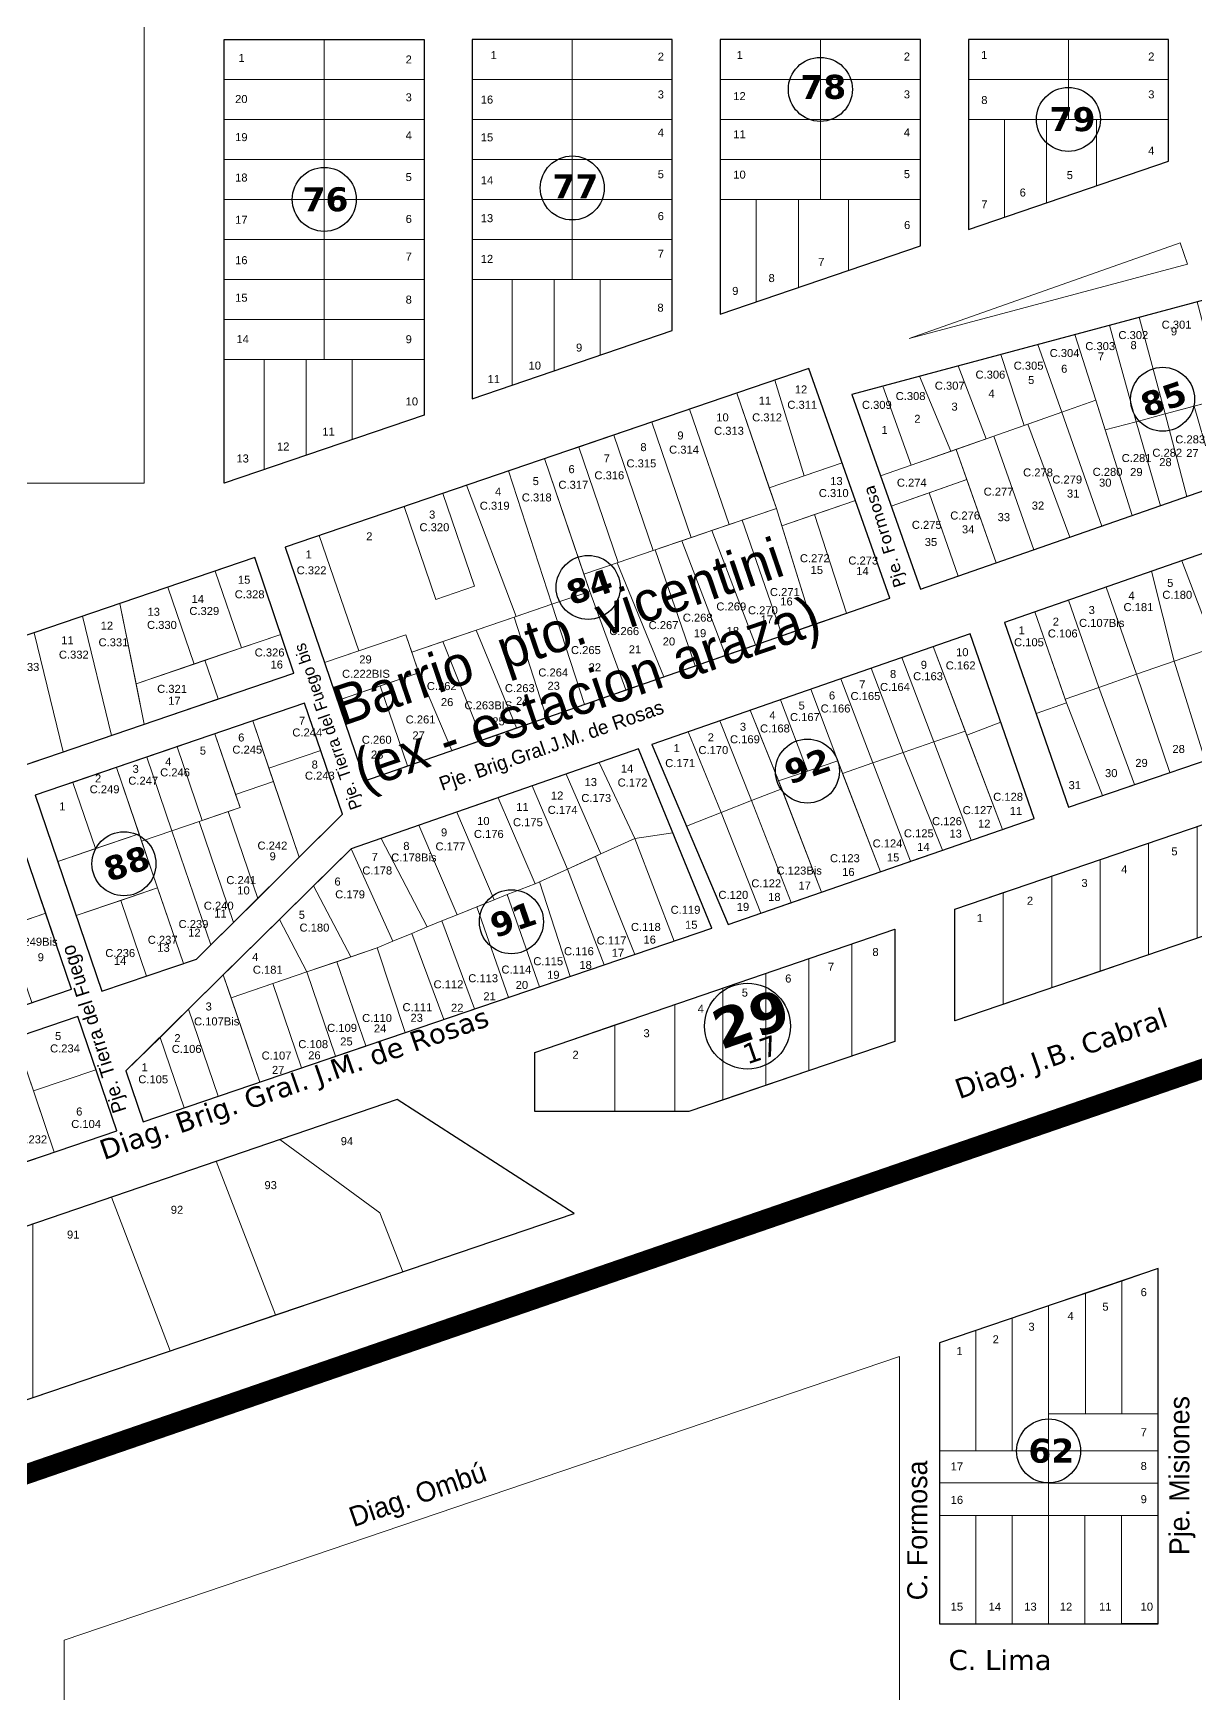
# Model space of a CAD drawing. Header units: millimetres. Extents: x 0 to 6558, y 60 to 10727.
# Drawn here: x 482.2 to 772.8, y 6757.6 to 7172.6 of the extents above; entities that cross this region are included whole.
import ezdxf

# ---------------------------------------------------------------- set-up
doc = ezdxf.new("R2010")
doc.units = ezdxf.units.MM
doc.linetypes.add('ACAD_ISO04W100', pattern=[30, 24, -3, 0, -3])
for name, color, linetype, lineweight in [('0 FERROCARRIL', 5, 'Continuous', 18), ('0 NOMBRE DE BARRIOS', 251, 'Continuous', 35), ('0 N° DE PARCELA', 255, 'Continuous', 25), ('0 SIG - PARCELAS', 252, 'Continuous', 18)]:
    doc.layers.add(name, color=color, linetype=linetype, lineweight=lineweight)
for name, color, linetype in [('0 NOMBRE DE CALLES', 255, 'Continuous'), ('0 N° DE MANZANA', 255, 'Continuous'), ('0 SIG - MANZANAS', 253, 'Continuous')]:
    doc.layers.add(name, color=color, linetype=linetype)
doc.styles.get("Standard").update_dxf_attribs({"font": 'arial.ttf'})
doc.styles.add('STYLE1', font='arial.ttf')

msp = doc.modelspace()

# ---------------------------------------------------------------- linework, layer by layer
at = {"layer": '0 FERROCARRIL', "color": 253, "linetype": 'ACAD_ISO04W100', "const_width": 5}
msp.add_lwpolyline([(109.624, 6684.639), (525.882, 6828.094), (942.14, 6971.549), (1174.005, 7049.313), (1449.871, 7141.835), (1869.827, 7294.051), (2014.038, 7345.499, -0.0608028), (2199.979, 7371.655), (2736.887, 7371.655, 0.0947228), (2818.9, 7395.432), (2901.999, 7425.105), (3179.979, 7514.739), (3199.979, 7521.095), (4019.364, 7784.447, -0.1059511), (4109.937, 7793.522), (4204, 7793.522)], format="xyb", dxfattribs=at)
at = {"layer": '0 N° DE MANZANA'}
for centre, radius in [((678.979, 7158.607), 8), ((740.979, 7151.105), 8), ((616.979, 7133.957), 8), ((554.979, 7131.105), 8), ((764.531, 7081.153), 8), ((620.947, 7034.114), 8), ((675.747, 6988.206), 8), ((504.911, 6965.035), 8), ((601.771, 6950.542), 8), ((660.781, 6924.47), 10.733), ((736.029, 6818.273), 8)]:
    msp.add_circle(centre, radius, dxfattribs=at)
at = {"layer": '0 SIG - MANZANAS'}
for points in [[(529.979, 7060.155), (529.979, 7171.105), (579.979, 7171.105), (579.979, 7077.205)], [(641.979, 7098.345), (641.979, 7171.105), (591.979, 7171.105), (591.979, 7081.255)], [(703.979, 7119.485), (703.979, 7171.105), (653.979, 7171.105), (653.979, 7102.435)], [(765.979, 7140.625), (765.979, 7171.105), (715.979, 7171.105), (715.979, 7123.575)], [(869.979, 7085.078), (869.979, 7127.158), (833.487, 7121.687), (686.866, 7082.373), (704.021, 7033.677), (810.744, 7070.816)], [(696.344, 7031.446), (676.125, 7088.839), (545.219, 7044.19), (565.134, 6985.803)], [(869.979, 7023.218), (869.979, 7069.658), (813.955, 7056.32), (725.016, 7025.37), (740.979, 6979.202)], [(537.648, 7041.607), (382.617, 6988.73), (388.925, 6958.634), (547.391, 7012.683)], [(732.431, 6976.384), (716.467, 7022.552), (636.898, 6994.863), (655.945, 6949.89)], [(559.542, 6977.417), (550.083, 7005.149), (482.704, 6982.167), (499.42, 6933.16), (523.062, 6941.224)], [(509.75, 6900.564), (651.886, 6948.96), (633.52, 6993.729), (561.709, 6968.782), (505.418, 6913.254)], [(491.826, 6933.739), (476.079, 6979.908), (390.898, 6950.854), (400.978, 6902.759)], [(503.123, 6898.308), (493.412, 6926.83), (401.759, 6895.623), (407.971, 6865.905)], [(384.444, 6798.413), (617.46, 6877.635), (573.194, 6906.152), (467.167, 6869.915), (384.444, 6798.413)], [(708.729, 6775.103), (763.449, 6775.103), (763.449, 6863.843), (708.729, 6845.283)]]:
    msp.add_lwpolyline(points, close=True, dxfattribs=at)
for points in [[(712.611, 6953.698), (869.979, 7007.372), (869.979, 6979.442), (712.611, 6925.768), (712.611, 6953.698)], [(607.602, 6917.882), (697.611, 6948.674), (697.611, 6920.651), (646.121, 6903.089), (607.602, 6903.089), (607.602, 6917.882)]]:
    msp.add_lwpolyline(points, dxfattribs=at)
at = {"layer": '0 SIG - PARCELAS'}
for points in [[(509.979, 7339.515), (211.185, 7339.515), (211.185, 7060.155), (509.979, 7060.155)], [(529.979, 7161.105), (554.979, 7161.105), (554.979, 7171.105), (529.979, 7171.105)], [(579.979, 7161.105), (554.979, 7161.105), (554.979, 7171.105), (579.979, 7171.105)], [(591.979, 7161.105), (616.979, 7161.105), (616.979, 7171.105), (591.979, 7171.105)], [(641.979, 7161.105), (616.979, 7161.105), (616.979, 7171.105), (641.979, 7171.105)], [(653.979, 7161.105), (678.979, 7161.105), (678.979, 7171.105), (653.979, 7171.105)], [(703.979, 7161.105), (678.979, 7161.105), (678.979, 7171.105), (703.979, 7171.105)], [(715.979, 7161.105), (740.979, 7161.105), (740.979, 7171.105), (715.979, 7171.105)], [(765.979, 7161.105), (740.979, 7161.105), (740.979, 7171.105), (765.979, 7171.105)], [(529.979, 7151.105), (554.979, 7151.105), (554.979, 7161.105), (529.979, 7161.105)], [(579.979, 7151.105), (554.979, 7151.105), (554.979, 7161.105), (579.979, 7161.105)], [(591.979, 7151.105), (616.979, 7151.105), (616.979, 7161.105), (591.979, 7161.105)], [(641.979, 7151.105), (616.979, 7151.105), (616.979, 7161.105), (641.979, 7161.105)], [(653.979, 7151.105), (678.979, 7151.105), (678.979, 7161.105), (653.979, 7161.105)], [(703.979, 7151.105), (678.979, 7151.105), (678.979, 7161.105), (703.979, 7161.105)], [(715.979, 7151.105), (740.979, 7151.105), (740.979, 7161.105), (715.979, 7161.105)], [(765.979, 7151.105), (740.979, 7151.105), (740.979, 7161.105), (765.979, 7161.105)], [(529.979, 7141.105), (554.979, 7141.105), (554.979, 7151.105), (529.979, 7151.105)], [(579.979, 7141.105), (554.979, 7141.105), (554.979, 7151.105), (579.979, 7151.105)], [(591.979, 7141.105), (616.979, 7141.105), (616.979, 7151.105), (591.979, 7151.105)], [(641.979, 7141.105), (616.979, 7141.105), (616.979, 7151.105), (641.979, 7151.105)], [(653.979, 7141.105), (678.979, 7141.105), (678.979, 7151.105), (653.979, 7151.105)], [(703.979, 7141.105), (678.979, 7141.105), (678.979, 7151.105), (703.979, 7151.105)], [(724.979, 7126.644), (724.979, 7151.105), (715.979, 7151.105), (715.979, 7123.575)], [(735.479, 7130.224), (735.479, 7151.105), (724.979, 7151.105), (724.979, 7126.644)], [(747.979, 7134.487), (747.979, 7151.105), (735.479, 7151.105), (735.479, 7130.224)], [(765.979, 7140.625), (765.979, 7151.105), (747.979, 7151.105), (747.979, 7134.487)], [(529.979, 7131.105), (554.979, 7131.105), (554.979, 7141.105), (529.979, 7141.105)], [(579.979, 7131.105), (554.979, 7131.105), (554.979, 7141.105), (579.979, 7141.105)], [(591.979, 7131.105), (616.979, 7131.105), (616.979, 7141.105), (591.979, 7141.105)], [(641.979, 7131.105), (616.979, 7131.105), (616.979, 7141.105), (641.979, 7141.105)], [(653.979, 7131.105), (678.979, 7131.105), (678.979, 7141.105), (653.979, 7141.105)], [(703.979, 7131.105), (678.979, 7131.105), (678.979, 7141.105), (703.979, 7141.105)], [(529.979, 7121.105), (554.979, 7121.105), (554.979, 7131.105), (529.979, 7131.105)], [(579.979, 7121.105), (554.979, 7121.105), (554.979, 7131.105), (579.979, 7131.105)], [(591.979, 7121.105), (616.979, 7121.105), (616.979, 7131.105), (591.979, 7131.105)], [(641.979, 7121.105), (616.979, 7121.105), (616.979, 7131.105), (641.979, 7131.105)], [(662.979, 7105.504), (662.979, 7131.105), (653.979, 7131.105), (653.979, 7102.435)], [(673.479, 7109.084), (673.479, 7131.105), (662.979, 7131.105), (662.979, 7105.504)], [(685.979, 7113.347), (685.979, 7131.105), (673.479, 7131.105), (673.479, 7109.084)], [(703.979, 7119.485), (703.979, 7131.105), (685.979, 7131.105), (685.979, 7113.347)], [(529.979, 7111.105), (554.979, 7111.105), (554.979, 7121.105), (529.979, 7121.105)], [(579.979, 7111.105), (554.979, 7111.105), (554.979, 7121.105), (579.979, 7121.105)], [(591.979, 7111.105), (616.979, 7111.105), (616.979, 7121.105), (591.979, 7121.105)], [(641.979, 7111.105), (616.979, 7111.105), (616.979, 7121.105), (641.979, 7121.105)], [(529.979, 7101.105), (554.979, 7101.105), (554.979, 7111.105), (529.979, 7111.105)], [(579.979, 7101.105), (554.979, 7101.105), (554.979, 7111.105), (579.979, 7111.105)], [(601.979, 7084.673), (601.979, 7111.105), (591.979, 7111.105), (591.979, 7081.255)], [(612.479, 7088.262), (612.479, 7111.105), (601.979, 7111.105), (601.979, 7084.673)], [(623.979, 7092.192), (623.979, 7111.105), (612.479, 7111.105), (612.479, 7088.262)], [(641.979, 7098.345), (641.979, 7111.105), (623.979, 7111.105), (623.979, 7092.192)], [(779.594, 7081.353), (773.167, 7105.514), (758.679, 7101.629), (765.202, 7077.495)], [(529.979, 7091.105), (554.979, 7091.105), (554.979, 7101.105), (529.979, 7101.105)], [(579.979, 7091.105), (554.979, 7091.105), (554.979, 7101.105), (579.979, 7101.105)], [(751.29, 7099.648), (742.597, 7097.317), (747.814, 7080.912), (750.162, 7073.47), (757.889, 7075.542)], [(758.679, 7101.629), (751.29, 7099.648), (757.889, 7075.542), (765.202, 7077.495)], [(733.325, 7094.83), (724.052, 7092.344), (729.894, 7074.599), (739.326, 7077.922)], [(742.597, 7097.317), (733.325, 7094.83), (739.326, 7077.922), (747.814, 7080.912)], [(539.979, 7063.565), (539.979, 7091.105), (529.979, 7091.105), (529.979, 7060.155)], [(550.479, 7067.145), (550.479, 7091.105), (539.979, 7091.105), (539.979, 7063.565)], [(561.979, 7071.067), (561.979, 7091.105), (550.479, 7091.105), (550.479, 7067.145)], [(579.979, 7077.205), (579.979, 7091.105), (561.979, 7091.105), (561.979, 7071.067)], [(724.052, 7092.344), (713.428, 7089.495), (720.462, 7071.276), (729.894, 7074.599)], [(667.606, 7085.933), (658.142, 7082.705), (666.212, 7059.044), (674.92, 7062.014)], [(684.432, 7065.258), (676.125, 7088.839), (667.606, 7085.933), (674.92, 7062.014)], [(703.769, 7086.906), (694.593, 7084.445), (701.693, 7064.664), (711.596, 7068.153)], [(658.142, 7082.705), (646.311, 7078.67), (656.157, 7049.803), (667.988, 7053.838)], [(694.593, 7084.445), (686.866, 7082.373), (694.053, 7061.972), (701.693, 7064.664)], [(778.16, 7059.477), (785.716, 7062.106), (779.594, 7081.353), (772.398, 7079.424)], [(646.311, 7078.67), (636.846, 7075.442), (646.692, 7046.575), (656.157, 7049.803)], [(739.326, 7077.922), (730.837, 7074.931), (741.327, 7046.659), (749.355, 7049.453)], [(747.814, 7080.912), (739.326, 7077.922), (749.355, 7049.453), (756.91, 7052.082)], [(765.202, 7077.495), (757.889, 7075.542), (763.994, 7054.547), (770.605, 7056.847)], [(770.605, 7056.847), (778.16, 7059.477), (772.398, 7079.424), (765.202, 7077.495)], [(636.846, 7075.442), (627.382, 7072.214), (637.228, 7043.347), (646.692, 7046.575)], [(730.837, 7074.931), (722.348, 7071.941), (732.355, 7043.537), (741.327, 7046.659)], [(757.889, 7075.542), (750.162, 7073.47), (756.91, 7052.082), (763.994, 7054.547)], [(618.58, 7069.211), (610.062, 7066.306), (619.899, 7037.436), (628.426, 7040.344)], [(627.382, 7072.214), (618.58, 7069.211), (628.426, 7040.344), (637.228, 7043.347)], [(694.053, 7061.972), (696.711, 7054.427), (715.575, 7061.072), (712.917, 7068.618)], [(722.348, 7071.941), (712.917, 7068.618), (722.91, 7040.25), (732.355, 7043.537)], [(610.062, 7066.306), (601.07, 7063.239), (611.902, 7029.901), (621.367, 7033.129)], [(684.432, 7065.258), (666.212, 7059.044), (667.988, 7053.838), (669.327, 7049.54), (687.755, 7055.826)], [(601.07, 7063.239), (590.508, 7059.637), (602.911, 7026.835), (611.902, 7029.901)], [(715.575, 7061.072), (706.143, 7057.75), (713.466, 7036.963), (722.91, 7040.25)], [(590.508, 7059.637), (584.592, 7057.619), (592.514, 7034.393), (582.86, 7031.1), (574.938, 7054.326), (553.738, 7047.095), (563.584, 7018.228), (575.414, 7022.263), (576.883, 7017.957), (602.911, 7026.835)], [(584.592, 7057.619), (574.938, 7054.326), (582.86, 7031.1), (592.514, 7034.393)], [(706.143, 7057.75), (696.711, 7054.427), (704.021, 7033.677), (713.466, 7036.963)], [(667.988, 7053.838), (659.461, 7050.93), (669.405, 7022.075), (677.056, 7024.736)], [(677.533, 7052.339), (669.327, 7049.54), (677.056, 7024.736), (685.556, 7027.693)], [(687.755, 7055.826), (677.533, 7052.339), (685.556, 7027.693), (696.344, 7031.446)], [(651.89, 7048.347), (644.318, 7045.765), (655.238, 7017.147), (662.794, 7019.775)], [(659.461, 7050.93), (651.89, 7048.347), (662.794, 7019.775), (669.405, 7022.075)], [(555.065, 7015.323), (563.584, 7018.228), (553.738, 7047.095), (545.219, 7044.19)], [(644.318, 7045.765), (637.693, 7043.505), (647.682, 7014.518), (655.238, 7017.147)], [(537.648, 7041.607), (527.71, 7038.218), (534.263, 7019.004), (544.092, 7022.356)], [(628.228, 7040.277), (619.899, 7037.436), (621.367, 7033.129), (630.398, 7008.506), (639.843, 7011.791)], [(637.693, 7043.505), (628.228, 7040.277), (639.843, 7011.791), (647.682, 7014.518)], [(769.311, 7040.784), (761.755, 7038.155), (767.457, 7015.685), (777.562, 7019.202)], [(777.433, 7043.61), (769.311, 7040.784), (777.562, 7019.202), (784.267, 7022.78)], [(527.71, 7038.218), (515.879, 7034.183), (522.433, 7014.968), (534.263, 7019.004)], [(761.755, 7038.155), (750.422, 7034.211), (758.012, 7012.398), (767.457, 7015.685)], [(515.879, 7034.183), (503.859, 7030.083), (507.942, 7010.026), (522.433, 7014.968)], [(621.367, 7033.129), (611.902, 7029.901), (620.009, 7004.892), (630.398, 7008.506)], [(750.422, 7034.211), (740.977, 7030.924), (748.568, 7009.112), (758.012, 7012.398)], [(503.859, 7030.083), (494.536, 7026.903), (501.781, 6997.127), (509.997, 6999.929)], [(611.902, 7029.901), (602.438, 7026.673), (610.564, 7001.606), (620.009, 7004.892)], [(732.572, 7027.999), (725.016, 7025.37), (732.885, 7002.612), (740.491, 7005.242)], [(740.977, 7030.924), (732.572, 7027.999), (740.164, 7006.182), (748.568, 7009.112)], [(494.536, 7026.903), (482.516, 7022.803), (489.695, 6993.004), (501.781, 6997.127)], [(592.973, 7023.445), (584.644, 7020.604), (594.46, 6996.004), (603.008, 6998.978)], [(602.438, 7026.673), (592.973, 7023.445), (603.008, 6998.978), (610.564, 7001.606)], [(482.516, 7022.803), (473.014, 7019.562), (476.42, 7003.65), (479.407, 6989.495), (489.695, 6993.004)], [(544.092, 7022.356), (525.163, 7015.9), (528.462, 7006.227), (547.391, 7012.683)], [(575.414, 7022.263), (555.065, 7015.323), (558.294, 7005.858), (578.642, 7012.799)], [(584.644, 7020.604), (576.883, 7017.957), (578.642, 7012.799), (586.904, 6993.376), (594.46, 6996.004)], [(707.212, 7019.332), (699.373, 7016.604), (707.363, 6995.504), (715.214, 6998.199)], [(716.467, 7022.552), (707.212, 7019.332), (715.59, 6997.205), (724.116, 7000.433)], [(777.562, 7019.202), (767.457, 7015.685), (775.145, 6990.86), (784.231, 6993.96)], [(525.163, 7015.9), (507.942, 7010.026), (509.997, 6999.929), (528.462, 7006.227)], [(699.373, 7016.604), (691.676, 7013.925), (699.655, 6992.858), (707.363, 6995.504)], [(767.457, 7015.685), (758.012, 7012.398), (766.344, 6987.856), (775.145, 6990.86)], [(578.642, 7012.799), (568.941, 7009.49), (575.76, 6989.499), (586.904, 6993.376)], [(684.12, 7011.296), (676.564, 7008.667), (683.324, 6990.775), (684.535, 6987.625), (692.088, 6990.26)], [(691.676, 7013.925), (684.12, 7011.296), (692.088, 6990.26), (699.655, 6992.858)], [(758.012, 7012.398), (748.568, 7009.112), (757.542, 6984.853), (766.344, 6987.856)], [(568.941, 7009.49), (558.294, 7005.858), (565.134, 6985.803), (575.76, 6989.499)], [(676.564, 7008.667), (669.009, 7006.037), (675.747, 6988.206), (683.324, 6990.775)], [(748.568, 7009.112), (740.164, 7006.182), (740.491, 7005.242), (749.497, 6982.108), (757.542, 6984.853)], [(550.083, 7005.149), (537.126, 7000.729), (541.161, 6988.899), (554.118, 6993.318)], [(661.453, 7003.408), (653.898, 7000.779), (661.812, 6980.816), (669.357, 6983.763)], [(669.009, 7006.037), (661.453, 7003.408), (668.545, 6985.781), (675.747, 6988.206)], [(740.491, 7005.242), (732.885, 7002.612), (740.979, 6979.202), (749.497, 6982.108)], [(537.126, 7000.729), (527.661, 6997.501), (532.826, 6982.358), (542.291, 6985.586)], [(653.898, 7000.779), (645.964, 6998.018), (654.156, 6977.822), (661.812, 6980.816)], [(715.214, 6998.199), (707.363, 6995.504), (716.656, 6970.92), (724.499, 6973.637)], [(724.116, 7000.433), (715.59, 6997.205), (724.499, 6973.637), (732.431, 6976.384)], [(518.197, 6994.273), (510.625, 6991.691), (516.904, 6973.282), (524.476, 6975.864)], [(527.661, 6997.501), (518.197, 6994.273), (524.476, 6975.864), (533.94, 6979.093)], [(645.964, 6998.018), (636.898, 6994.863), (645.54, 6974.457), (654.156, 6977.822)], [(707.363, 6995.504), (699.655, 6992.858), (709.474, 6968.432), (716.656, 6970.92)], [(554.118, 6993.318), (541.161, 6988.899), (548.734, 6966.695), (559.542, 6977.417)], [(623.695, 6990.316), (615.477, 6987.461), (624.127, 6967.5), (632.625, 6971.399)], [(633.52, 6993.729), (623.695, 6990.316), (632.625, 6971.399), (642.113, 6972.783)], [(693.978, 6963.064), (679.237, 6957.958), (668.545, 6985.781), (675.747, 6988.206), (683.324, 6990.775)], [(692.088, 6990.26), (684.535, 6987.625), (693.978, 6963.064), (701.537, 6965.683)], [(699.655, 6992.858), (692.088, 6990.26), (701.537, 6965.683), (709.474, 6968.432)], [(542.291, 6985.586), (532.826, 6982.358), (533.94, 6979.093), (530.959, 6978.076), (538.354, 6956.395), (548.734, 6966.695)], [(615.477, 6987.461), (606.976, 6984.507), (615.761, 6963.674), (624.127, 6967.5)], [(488.354, 6965.604), (497.818, 6968.833), (492.169, 6985.396), (482.704, 6982.167)], [(598.474, 6981.554), (588.083, 6977.944), (597.425, 6956.066), (600.702, 6957.323), (607.702, 6960.017)], [(606.976, 6984.507), (598.474, 6981.554), (607.702, 6960.017), (615.761, 6963.674)], [(679.237, 6957.958), (671.678, 6955.34), (661.812, 6980.816), (669.357, 6983.763)], [(530.959, 6978.076), (523.718, 6975.606), (532.314, 6950.403), (538.354, 6956.395)], [(588.083, 6977.944), (578.637, 6974.663), (588.164, 6952.267), (597.425, 6956.066)], [(664.118, 6952.721), (655.945, 6949.89), (645.54, 6974.457), (654.156, 6977.822)], [(671.678, 6955.34), (664.118, 6952.721), (654.156, 6977.822), (661.812, 6980.816)], [(516.904, 6973.282), (509.332, 6970.699), (519.769, 6940.1), (523.062, 6941.224), (526.631, 6944.764)], [(523.718, 6975.606), (516.904, 6973.282), (526.631, 6944.764), (532.314, 6950.403)], [(578.637, 6974.663), (569.191, 6971.381), (580.672, 6949.238), (584.38, 6950.738), (588.164, 6952.267)], [(569.191, 6971.381), (561.709, 6968.782), (572.139, 6945.671), (576.843, 6947.642), (580.672, 6949.238)], [(642.42, 6945.737), (632.575, 6942.385), (622.763, 6966.876), (624.127, 6967.5), (632.631, 6971.388)], [(642.113, 6972.783), (632.631, 6971.388), (642.42, 6945.737), (651.886, 6948.96)], [(485.37, 6952.669), (480.599, 6966.657), (466.771, 6961.941), (471.542, 6947.952)], [(561.709, 6968.782), (552.325, 6959.524), (561.642, 6941.758), (568.221, 6943.998), (572.139, 6945.671)], [(632.575, 6942.385), (624.907, 6939.774), (615.761, 6963.674), (622.763, 6966.876)], [(513.312, 6959.029), (504.132, 6955.898), (510.588, 6936.969), (519.769, 6940.1)], [(552.325, 6959.524), (543.781, 6951.097), (550.613, 6938.003), (561.642, 6941.758)], [(616.482, 6936.905), (608.767, 6934.278), (600.702, 6957.323), (607.702, 6960.017), (608.749, 6960.492)], [(481.888, 6930.35), (491.826, 6933.739), (485.37, 6952.669), (475.432, 6949.279)], [(584.38, 6950.738), (592.532, 6928.751), (601.052, 6931.651), (593.16, 6954.317), (588.164, 6952.267)], [(543.781, 6951.097), (529.742, 6937.249), (531.68, 6931.557), (550.613, 6938.003)], [(576.843, 6947.642), (584.865, 6926.14), (592.532, 6928.751), (584.38, 6950.738), (580.672, 6949.238)], [(558.139, 6940.565), (550.613, 6938.003), (557.791, 6916.922), (565.364, 6919.5)], [(568.221, 6943.998), (558.139, 6940.565), (565.364, 6919.5), (575.209, 6922.852)], [(529.742, 6937.249), (521.044, 6928.668), (528.446, 6906.93), (538.858, 6910.475)], [(550.613, 6938.003), (542.093, 6935.102), (549.271, 6914.021), (557.791, 6916.922)], [(531.68, 6931.557), (538.858, 6910.475), (549.271, 6914.021), (542.093, 6935.102)], [(521.044, 6928.668), (513.927, 6921.648), (519.926, 6904.029), (528.446, 6906.93)], [(513.927, 6921.648), (505.418, 6913.254), (509.75, 6900.564), (519.926, 6904.029)], [(754.329, 6860.75), (754.329, 6827.573), (763.449, 6827.573), (763.449, 6863.843)], [(736.029, 6854.553), (736.029, 6827.573), (745.229, 6827.573), (745.229, 6857.663)], [(745.229, 6857.663), (745.229, 6827.573), (754.329, 6827.573), (754.329, 6860.75)], [(726.929, 6851.463), (726.929, 6818.283), (736.029, 6818.283), (736.029, 6854.553)], [(717.829, 6848.373), (717.829, 6818.283), (726.929, 6818.283), (726.929, 6851.463)], [(708.729, 6845.283), (708.729, 6818.283), (717.829, 6818.283), (717.829, 6848.373)], [(489.979, 6770.942), (489.979, 6663.582), (698.729, 6663.582), (698.729, 6841.892)], [(736.029, 6818.283), (763.349, 6818.283), (763.349, 6827.573), (736.029, 6827.573)], [(736.029, 6818.283), (763.349, 6818.283), (763.349, 6827.573), (736.029, 6827.573)], [(708.729, 6818.283), (736.029, 6818.283), (736.029, 6810.273), (708.729, 6810.273)], [(736.029, 6810.183), (763.349, 6810.183), (763.349, 6818.273), (736.029, 6818.273)], [(708.729, 6810.273), (736.029, 6810.273), (736.029, 6802.103), (708.729, 6802.103)], [(736.029, 6802.103), (763.349, 6802.103), (763.349, 6810.183), (736.029, 6810.183)], [(708.729, 6802.103), (717.829, 6802.103), (717.829, 6775.103), (708.729, 6775.103)], [(717.829, 6802.103), (726.929, 6802.103), (726.929, 6775.103), (717.829, 6775.103)], [(726.929, 6802.103), (736.029, 6802.103), (736.029, 6775.103), (726.929, 6775.103)], [(736.029, 6802.103), (745.129, 6802.103), (745.129, 6775.103), (736.029, 6775.103)], [(745.129, 6802.103), (754.229, 6802.103), (754.229, 6775.103), (745.129, 6775.103)], [(754.229, 6775.113), (763.349, 6775.113), (763.349, 6802.113), (754.229, 6802.113)]]:
    msp.add_lwpolyline(points, close=True, dxfattribs=at)
for points in [[(768.921, 7120.226), (770.718, 7114.953), (701.19, 7096.31), (768.923, 7120.222)], [(720.462, 7071.276), (713.428, 7089.495), (703.769, 7086.906), (711.596, 7068.153), (720.462, 7071.276)], [(510.625, 6991.691), (503.053, 6989.108), (509.332, 6970.699), (516.904, 6973.282), (510.625, 6991.691)], [(503.053, 6989.108), (492.169, 6985.396), (497.818, 6968.833), (508.703, 6972.545), (503.053, 6989.108)], [(761.032, 6970.213), (773.137, 6974.342), (773.137, 6946.412), (761.032, 6942.283), (761.032, 6970.213)], [(488.354, 6965.604), (492.964, 6952.089), (513.312, 6959.029), (508.703, 6972.545), (488.354, 6965.604)], [(748.926, 6966.084), (761.032, 6970.213), (761.032, 6942.283), (748.926, 6938.154), (748.926, 6966.084)], [(736.821, 6961.955), (748.926, 6966.084), (748.926, 6938.154), (736.821, 6934.025), (736.821, 6961.955)], [(624.907, 6939.774), (616.482, 6936.905), (608.749, 6960.492), (615.761, 6963.674), (624.907, 6939.774)], [(724.716, 6957.826), (736.821, 6961.955), (736.821, 6934.025), (724.716, 6929.896), (724.716, 6957.826)], [(593.16, 6954.317), (601.052, 6931.651), (608.767, 6934.278), (600.702, 6957.323), (597.425, 6956.066), (593.16, 6954.317)], [(712.611, 6953.698), (712.611, 6925.768), (724.716, 6929.896), (724.716, 6957.826), (712.611, 6953.698)], [(504.132, 6955.898), (492.964, 6952.089), (499.42, 6933.16), (510.588, 6936.969), (504.132, 6955.898)], [(686.859, 6944.976), (697.611, 6948.674), (697.611, 6920.651), (686.859, 6916.984), (686.859, 6944.976)], [(568.221, 6943.998), (575.209, 6922.852), (584.865, 6926.14), (576.843, 6947.642), (572.139, 6945.671), (568.221, 6943.998)], [(676.107, 6941.278), (686.859, 6944.976), (686.859, 6916.984), (676.107, 6913.317), (676.107, 6941.278)], [(665.355, 6937.58), (676.107, 6941.278), (676.107, 6913.317), (665.355, 6909.65), (665.355, 6937.58)], [(654.603, 6933.913), (665.355, 6937.58), (665.355, 6909.65), (654.603, 6905.983), (654.603, 6933.913)], [(642.602, 6929.819), (654.603, 6933.913), (654.603, 6905.983), (646.121, 6903.089), (642.602, 6903.089), (642.602, 6929.819)], [(627.601, 6924.747), (642.602, 6929.819), (642.602, 6903.089), (627.601, 6903.089), (627.601, 6924.703)], [(482.305, 6908.259), (497.924, 6913.577), (493.412, 6926.83), (477.792, 6921.511), (482.305, 6908.259)], [(607.602, 6917.882), (607.602, 6903.089), (627.601, 6903.089), (627.601, 6924.747), (607.602, 6917.882)], [(478.511, 6889.926), (487.504, 6892.989), (480.693, 6912.992), (471.7, 6909.93), (478.511, 6889.927)], [(487.504, 6892.989), (503.123, 6898.308), (497.924, 6913.577), (482.305, 6908.259), (487.504, 6892.989)], [(543.91, 6896.144), (573.194, 6906.152), (617.46, 6877.635), (574.607, 6863.069), (568.911, 6877.768), (543.91, 6896.144)], [(527.937, 6890.684), (543.91, 6896.144), (568.911, 6877.768), (574.607, 6863.069), (542.823, 6852.266), (527.937, 6890.684)], [(501.773, 6881.742), (527.937, 6890.684), (542.823, 6852.266), (516.46, 6843.305), (501.773, 6881.742)], [(482.167, 6875.041), (482.167, 6831.648), (516.46, 6843.305), (501.773, 6881.742), (482.167, 6875.041)]]:
    msp.add_lwpolyline(points, dxfattribs=at)

# ---------------------------------------------------------------- texts
at = {"layer": '0 NOMBRE DE BARRIOS', "linetype": 'Continuous', "lineweight": 25, "insert": (616.575, 7013.782), "char_height": 10, "width": 338.88889, "attachment_point": 5, "rotation": 18.83333}
msp.add_mtext('{\\fBankGothic Lt BT|b0|i0|c0|p34;Barrio  pto. vicentini\\P (ex - estacion araza)}', dxfattribs=at)
at = {"layer": '0 NOMBRE DE CALLES', "color": 4, "linetype": 'Continuous', "width": 783.33333, "attachment_point": 4}
for s, insert, char_height, rotation in [('\\pt6;{\\fVerdana|b0|i0|c0|p34;\\C256;Pje. Formosa}', (699.346, 7034.325), 3, 107.49926), ('\\pt6;{\\fBankGothic Lt BT|b0|i0|c0|p34;\\C256;Pje. Tierra del Fuego bis}', (563.444, 6978.846), 3, 109.15182), ('\\pt7;{\\fBankGothic Lt BT|b0|i0|c0|p34;\\C256;Pje. Brig.Gral.J.M. de Rosas}', (584.052, 6984.39), 3.5, 19.31131), ('\\pt7;{\\fBankGothic Lt BT|b0|i0|c0|p34;\\C256;Pje. Tierra del Fuego}', (504.409, 6903.043), 3.5, 107.49926), ('\\pt20;{\\fVerdana|b0|i0|c0|p34;\\C256;^I\\H0.5x;Diag. Brig. Gral. J.M. de Rosas}', (480.425, 6886.051), 10, 19.21397), ('\\pt20;{\\fVerdana|b0|i0|c0|p34;\\C256;^I\\H0.5x;Diag. J.B. Cabral}', (694.211, 6901.267), 10, 19.21397), ('\\pt10;{\\fBankGothic Lt BT|b0|i0|c0|p34;\\C7;^I\\C256;Diag. Ombú}', (552.275, 6797.545), 5, 19.21397), ('\\pt10;{\\fBankGothic Lt BT|b0|i0|c0|p34;\\C256;C. Formosa}', (703.233, 6780.946), 5, 90)]:
    msp.add_mtext(s, dxfattribs=dict(at, insert=insert, char_height=char_height, rotation=rotation))
at = {"layer": '0 NOMBRE DE CALLES', "insert": (769.468, 6792.237), "char_height": 5, "width": 783.33333, "attachment_point": 4, "rotation": 90}
msp.add_mtext('\\pt10;{\\fBankGothic Lt BT|b0|i0|c0|p34;Pje. Misiones}', dxfattribs=at)
at = {"layer": '0 NOMBRE DE CALLES', "insert": (711.02, 6765.966), "char_height": 5, "width": 783.33333, "attachment_point": 4}
msp.add_mtext('\\pt10;{\\fVerdana|b0|i0|c0|p34;C. Lima}', dxfattribs=at)
at = {"layer": '0 N° DE MANZANA', "char_height": 6, "attachment_point": 4}
for s, insert, width in [('{\\fVerdana|b1|i0|c0|p34;78}', (673.985, 7159.18), 338.88889), ('{\\fVerdana|b1|i0|c0|p34;79}', (736.286, 7151.105), 338.88889), ('{\\fVerdana|b1|i0|c0|p34;77}', (612.029, 7134.391), 337.11681), ('{\\fVerdana|b1|i0|c0|p34;76}', (549.561, 7131.088), 344.30647), ('{\\fVerdana|b1|i0|c0|p34;62}', (730.98, 6818.283), 338.88889)]:
    msp.add_mtext(s, dxfattribs=dict(at, insert=insert, width=width))
at = {"layer": '0 N° DE MANZANA', "attachment_point": 4, "rotation": 18.91434}
for s, insert, char_height, width in [('{\\fVerdana|b1|i0|c0|p34;85}', (759.352, 7079.364), 6, 169.44444), ('{\\fVerdana|b1|i0|c0|p34;84}', (615.817, 7032.365), 6, 169.44444), ('{\\fVerdana|b1|i0|c0|p34;92}', (670.372, 6987.621), 6, 169.44444), ('{\\fVerdana|b1|i0|c0|p34;88}', (500.2, 6963.243), 6, 203.33333), ('{\\fVerdana|b1|i0|c0|p34;91}', (596.79, 6949.257), 6, 169.44444), ('{\\fVerdana|b1|i0|c0|p34;29}', (652.596, 6923.12), 10, 338.88889)]:
    msp.add_mtext(s, dxfattribs=dict(at, insert=insert, char_height=char_height, width=width))
at = {"layer": '0 N° DE MANZANA', "insert": (659.846, 6917.183), "char_height": 5, "attachment_point": 4, "rotation": 19.00362}
msp.add_mtext('{\\fVerdana|b0|i0|c0|p34;17}', dxfattribs=at)
at = {"layer": '0 N° DE PARCELA', "char_height": 2, "attachment_point": 4, "style": 'STYLE1'}
for s, insert in [('1', (658.066, 7167.203)), ('1', (719.153, 7167.203)), ('1', (533.546, 7166.468)), ('2', (575.321, 7166.078)), ('1', (596.56, 7167.182)), ('2', (638.335, 7166.792)), ('2', (699.841, 7166.814)), ('2', (760.928, 7166.814)), ('20', (532.7, 7156.172)), ('3', (575.321, 7156.605)), ('16', (594.097, 7156.043)), ('3', (638.335, 7157.319)), ('12', (657.22, 7156.907)), ('3', (699.841, 7157.34)), ('8', (719.203, 7155.917)), ('3', (760.928, 7157.34)), ('{\\fArial|b0|i0|c238|p34;1}9', (532.7, 7146.651)), ('4', (575.321, 7147.104)), ('15', (594.097, 7146.6)), ('4', (638.335, 7147.818)), ('{\\fArial|b0|i0|c238|p34;1}1', (657.22, 7147.386)), ('4', (699.841, 7147.839)), ('4', (760.928, 7143.308)), ('{\\fArial|b0|i0|c238|p34;1}8', (532.7, 7136.554)), ('5', (575.321, 7136.672)), ('14', (594.097, 7135.892)), ('5', (638.335, 7137.386)), ('{\\fArial|b0|i0|c238|p34;1}0', (657.22, 7137.289)), ('5', (699.841, 7137.407)), ('5', (740.565, 7137.165)), ('7', (719.203, 7129.868)), ('6', (728.794, 7132.809)), ('{\\fArial|b0|i0|c238|p34;1}7', (532.7, 7125.998)), ('6', (575.321, 7126.202)), ('13', (594.097, 7126.398)), ('6', (638.335, 7126.917)), ('6', (699.91, 7124.688)), ('7', (638.335, 7117.528)), ('{\\fArial|b0|i0|c238|p34;1}6', (532.7, 7115.9)), ('7', (575.321, 7116.814)), ('12', (594.097, 7116.242)), ('7', (678.451, 7115.493)), ('8', (666.021, 7111.424)), ('{\\fArial|b0|i0|c238|p34;1}5', (532.7, 7106.515)), ('8', (575.321, 7106.043)), ('9', (656.946, 7108.216)), ('8', (638.257, 7104.028)), ('C.302', (753.485, 7097.176)), ('C.301', (764.289, 7099.777)), ('9', (766.598, 7098.097)), ('14', (533.03, 7096.174)), ('9', (575.321, 7096.143)), ('9', (617.905, 7094.048)), ('C.304', (736.292, 7092.685)), ('C.303', (745.204, 7094.418)), ('8', (756.493, 7094.657)), ('10', (606.044, 7089.557)), ('C.305', (727.301, 7089.533)), ('6', (739.166, 7088.757)), ('7', (748.348, 7091.883)), ('11', (595.806, 7086.189)), ('C.307', (707.59, 7084.535)), ('C.306', (717.763, 7087.293)), ('5', (730.904, 7085.944)), ('10', (575.321, 7080.59)), ('11', (663.582, 7080.814)), ('12', (672.596, 7083.599)), ('C.308', (697.81, 7081.935)), ('4', (720.997, 7082.57)), ('10', (652.966, 7076.606)), ('C.312', (661.933, 7076.602)), ('C.311', (670.733, 7079.751)), ('C.309', (689.372, 7079.728)), ('2', (702.464, 7076.26)), ('3', (711.754, 7079.292)), ('11', (554.5, 7073.062)), ('9', (643.238, 7072.086)), ('C.313', (652.416, 7073.251)), ('1', (694.256, 7073.465)), ('12', (543.167, 7069.339)), ('8', (633.997, 7069.167)), ('C.314', (641.179, 7068.539)), ('C.282', (761.961, 7067.765)), ('C.283', (767.698, 7071.106)), ('27', (770.435, 7067.714)), ('13', (533.03, 7066.328)), ('6', (616.025, 7063.655)), ('7', (624.815, 7066.367)), ('C.315', (630.525, 7065.109)), ('C.281', (754.301, 7066.441)), ('28', (763.684, 7065.415)), ('5', (607.082, 7060.677)), ('C.317', (613.515, 7059.76)), ('C.316', (622.508, 7062.125)), ('13', (681.444, 7060.68)), ('C.274', (698.105, 7060.287)), ('C.278', (729.658, 7062.842)), ('C.279', (736.955, 7061.076)), ('C.280', (747.039, 7062.982)), ('30', (748.636, 7060.292)), ('29', (756.415, 7062.94)), ('4', (597.661, 7058.056)), ('C.318', (604.364, 7056.592)), ('C.310', (678.595, 7057.687)), ('C.277', (719.798, 7058.044)), ('31', (740.619, 7057.562)), ('3', (581.185, 7052.315)), ('C.319', (593.852, 7054.526)), ('C.276', (711.448, 7052.075)), ('33', (723.293, 7051.663)), ('32', (731.829, 7054.569)), ('2', (565.469, 7046.896)), ('C.320', (578.783, 7049.145)), ('C.275', (701.853, 7049.743)), ('34', (714.376, 7048.627)), ('35', (705.07, 7045.458)), ('1', (550.306, 7042.363)), ('C.272', (673.868, 7041.395)), ('C.273', (685.98, 7040.824)), ('15', (533.406, 7036.031)), ('C.322', (548.084, 7038.383)), ('15', (676.546, 7038.466)), ('14', (687.937, 7038.201)), ('5', (765.659, 7035.231)), ('14', (521.819, 7031.217)), ('C.328', (532.603, 7032.38)), ('C.271', (666.376, 7032.942)), ('16', (668.962, 7030.595)), ('4', (755.988, 7032.049)), ('C.180', (764.469, 7032.254)), ('13', (510.805, 7028.008)), ('C.329', (521.263, 7028.207)), ('C.268', (644.599, 7026.549)), ('C.269', (652.992, 7029.34)), ('C.270', (660.889, 7028.394)), ('17', (664.058, 7026.109)), ('3', (746.042, 7028.444)), ('C.181', (754.761, 7029.177)), ('12', (499.103, 7024.569)), ('C.330', (510.683, 7024.728)), ('C.266', (626.223, 7023.189)), ('C.267', (636.056, 7024.673)), ('19', (647.351, 7022.667)), ('18', (655.563, 7023.225)), ('1', (728.522, 7023.395)), ('C.106', (735.84, 7022.592)), ('2', (737.066, 7025.563)), ('C.107Bis', (743.636, 7025.232)), ('11', (489.237, 7020.901)), ('C.331', (498.562, 7020.379)), ('C.326', (537.595, 7017.841)), ('C.265', (616.648, 7018.441)), ('21', (631.096, 7018.634)), ('20', (639.581, 7020.596)), ('10', (712.91, 7017.915)), ('C.105', (727.393, 7020.393)), ('C.333', (476.313, 7014.224)), ('C.332', (488.652, 7017.302)), ('16', (541.552, 7014.825)), ('29', (563.74, 7016.106)), ('22', (621.063, 7014.14)), ('9', (704.083, 7014.759)), ('C.162', (710.322, 7014.604)), ('C.222BIS', (559.429, 7012.513)), ('C.262', (580.624, 7009.444)), ('C.264', (608.487, 7012.842)), ('23', (610.774, 7009.521)), ('7', (688.691, 7009.895)), ('8', (696.389, 7012.471)), ('C.163', (702.17, 7011.907)), ('C.321', (513.216, 7008.751)), ('17', (515.968, 7005.77)), ('26', (584.142, 7005.438)), ('C.263', (600.129, 7008.926)), ('24', (602.944, 7005.757)), ('6', (681.122, 7007.087)), ('C.165', (686.52, 7006.95)), ('C.164', (693.899, 7009.221)), ('C.263BIS', (590.03, 7004.632)), ('4', (666.234, 7002.153)), ('C.167', (671.393, 7001.697)), ('5', (673.533, 7004.584)), ('C.166', (679.043, 7003.842)), ('C.244', (547.008, 6997.843)), ('7', (548.667, 7000.817)), ('C.261', (575.329, 7001.096)), ('27', (577.014, 6997.129)), ('25', (596.989, 7000.63)), ('3', (658.861, 6999.272)), ('C.168', (663.902, 6998.851)), ('5', (523.877, 6993.31)), ('C.245', (532.015, 6993.556)), ('6', (533.466, 6996.598)), ('C.260', (564.367, 6996.026)), ('1', (642.298, 6993.948)), ('C.170', (648.508, 6993.447)), ('2', (650.829, 6996.64)), ('C.169', (656.4, 6996.143)), ('28', (766.979, 6993.727)), ('3', (507.071, 6988.735)), ('4', (515.235, 6990.579)), ('8', (551.825, 6989.837)), ('28', (566.648, 6992.327)), ('14', (629.121, 6988.833)), ('C.171', (640.207, 6990.191)), ('29', (757.7, 6990.24)), ('2', (497.682, 6986.378)), ('C.247', (506.002, 6985.792)), ('C.246', (513.967, 6987.867)), ('C.243', (550.143, 6987.06)), ('13', (620.046, 6985.449)), ('C.172', (628.31, 6985.332)), ('31', (741.017, 6984.677)), ('30', (750.138, 6987.688)), ('C.249', (496.344, 6983.645)), ('12', (611.648, 6982.097)), ('C.173', (619.235, 6981.466)), ('C.128', (722.183, 6981.772)), ('1', (488.736, 6979.385)), ('11', (602.964, 6979.233)), ('C.174', (610.837, 6978.492)), ('C.127', (714.549, 6978.429)), ('11', (726.317, 6978.242)), ('9', (584.152, 6972.875)), ('C.176', (592.382, 6972.481)), ('10', (593.194, 6975.719)), ('C.175', (602.152, 6975.412)), ('C.125', (699.864, 6972.64)), ('C.126', (706.898, 6975.67)), ('13', (711.245, 6972.571)), ('12', (718.384, 6975.075)), ('C.242', (538.296, 6969.573)), ('8', (574.736, 6969.49)), ('C.177', (582.79, 6969.369)), ('C.124', (692.043, 6970.112)), ('14', (703.175, 6969.271)), ('5', (766.713, 6968.128)), ('9', (541.319, 6966.896)), ('7', (566.845, 6966.769)), ('C.178Bis', (571.707, 6966.604)), ('C.123', (681.385, 6966.411)), ('15', (695.62, 6966.613)), ('C.241', (530.509, 6960.941)), ('6', (557.531, 6960.582)), ('C.178', (564.498, 6963.346)), ('C.122', (661.73, 6960.133)), ('C.123Bis', (668.02, 6963.322)), ('16', (684.434, 6962.984)), ('3', (744.23, 6960.23)), ('4', (754.165, 6963.668)), ('10', (533.24, 6958.36)), ('C.179', (557.716, 6957.383)), ('C.120', (653.509, 6957.26)), ('18', (665.924, 6956.745)), ('17', (673.514, 6959.604)), ('2', (730.61, 6955.804)), ('C.240', (524.878, 6954.552)), ('11', (527.482, 6952.607)), ('5', (548.615, 6952.271)), ('C.119', (641.548, 6953.522)), ('19', (658.085, 6954.259)), ('1', (718.075, 6951.452)), ('C.239', (518.573, 6949.967)), ('12', (520.963, 6947.822)), ('C.180', (548.8, 6949.072)), ('C.118', (631.634, 6949.241)), ('15', (645.159, 6949.787)), ('C.249Bis', (477.005, 6945.541)), ('C.237', (510.87, 6946.019)), ('13', (513.255, 6944.018)), ('C.116', (614.901, 6943.171)), ('C.117', (623.051, 6945.853)), ('16', (634.773, 6946.078)), ('9', (483.35, 6941.673)), ('C.236', (500.255, 6942.71)), ('14', (502.39, 6940.771)), ('4', (536.945, 6941.748)), ('C.115', (607.235, 6940.671)), ('18', (618.748, 6939.739)), ('17', (626.831, 6942.791)), ('7', (680.868, 6939.292)), ('8', (691.99, 6942.965)), ('C.181', (537.129, 6938.549)), ('C.112', (582.298, 6934.896)), ('C.113', (590.975, 6936.414)), ('C.114', (599.273, 6938.585)), ('20', (602.83, 6934.737)), ('19', (610.678, 6937.272)), ('6', (670.188, 6936.345)), ('21', (594.747, 6931.92)), ('5', (659.344, 6932.835)), ('3', (525.323, 6929.354)), ('C.110', (564.447, 6926.476)), ('C.111', (574.542, 6929.184)), ('23', (576.535, 6926.525)), ('22', (586.663, 6929.055)), ('4', (648.316, 6928.784)), ('C.107Bis', (522.426, 6925.627)), ('C.109', (555.706, 6924.011)), ('24', (567.386, 6923.883)), ('3', (634.773, 6922.681)), ('C.234', (486.445, 6918.871)), ('5', (487.691, 6921.982)), ('C.106', (516.857, 6918.747)), ('2', (517.517, 6921.461)), ('C.108', (548.494, 6919.945)), ('25', (558.982, 6920.609)), ('1', (509.33, 6914.197)), ('C.107', (539.329, 6917.09)), ('26', (550.968, 6917.153)), ('2', (617.014, 6917.308)), ('C.105', (508.499, 6911.155)), ('27', (541.909, 6913.517)), ('6', (492.973, 6903.1)), ('C.104', (491.727, 6899.988)), ('C.232', (478.264, 6896.136)), ('94', (559.097, 6895.695)), ('93', (540.04, 6884.704)), ('92', (516.623, 6878.541)), ('91', (490.673, 6872.345)), ('6', (759.032, 6857.956)), ('4', (740.774, 6852.029)), ('5', (749.469, 6854.328)), ('3', (730.988, 6849.305)), ('2', (722.038, 6846.188)), ('1', (712.985, 6843.224)), ('7', (759.032, 6822.939)), ('{\\fArial|b0|i0|c238|p34;1}7', (711.558, 6814.411)), ('8', (759.032, 6814.506)), ('9', (759.032, 6806.206)), ('{\\fArial|b0|i0|c238|p34;1}6', (711.558, 6806.035)), ('{\\fArial|b0|i0|c238|p34;1}5', (711.558, 6779.346)), ('{\\fArial|b0|i0|c238|p34;1}4', (721.055, 6779.346)), ('{\\fArial|b0|i0|c238|p34;1}3', (729.949, 6779.346)), ('{\\fArial|b0|i0|c238|p34;1}2', (738.829, 6779.346)), ('{\\fArial|b0|i0|c238|p34;1}1', (748.638, 6779.346)), ('10', (759.032, 6779.346))]:
    msp.add_mtext(s, dxfattribs=dict(at, insert=insert))

doc.saveas('drawing.dxf')
